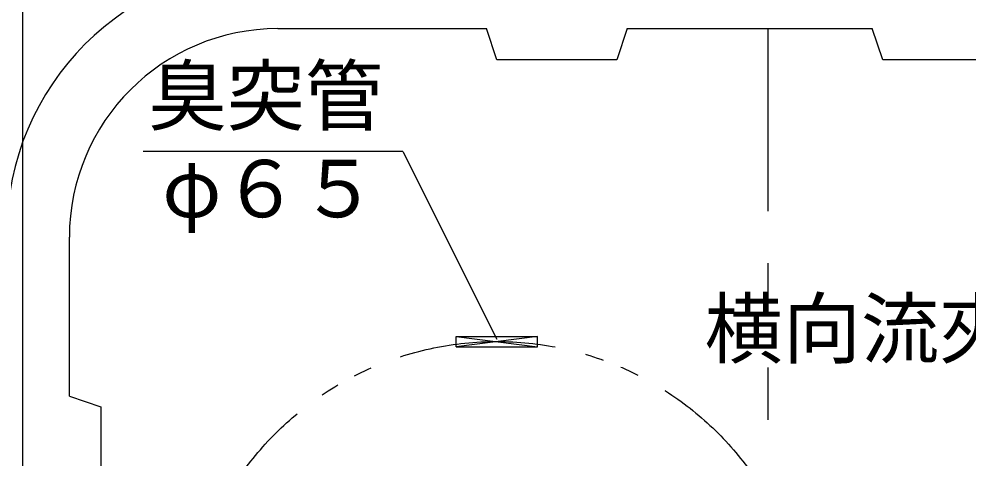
# Model space of a CAD drawing. Units: millimetres, scale not verified. Extents: x -9364 to 7955, y -6535 to 5543.
# Drawn here: x -6088 to -5177, y 663 to 1085 of the extents above; entities that cross this region are included whole.
import ezdxf
from ezdxf.enums import TextEntityAlignment as Align

# ---------------------------------------------------------------- set-up
doc = ezdxf.new("R2010")
doc.units = ezdxf.units.MM
doc.header["$LTSCALE"] = 30
doc.linetypes.add('DOUBLE_CHAIN1', pattern=[8.8, 5, -1, 0.6, -0.6, 0.6, -1])
doc.layers.add('0-2_SEISAKU', color=3, linetype='Continuous', lineweight=25)
doc.layers.add('0-4_W-PIPE', color=2, linetype='Continuous', lineweight=25)
doc.styles.add('MS Gothic', font='')
doc.styles.get('MS Gothic').set_extended_font_data('MS Gothic')

msp = doc.modelspace()

# ---------------------------------------------------------------- linework, layer by layer
at = {"layer": '0-2_SEISAKU'}
for p, q in [((-5840.11, 1075.52), (-5640.11, 1075.52)), ((-5630.11, 1045.52), (-5640.11, 1075.52)), ((-5505.11, 1075.52), (-5515.11, 1045.52)), ((-5505.11, 1075.52), (-5270.11, 1075.52)), ((-5370.11, 1075.52), (-5370.11, 900.52)), ((-5260.11, 1045.52), (-5270.11, 1075.52)), ((-5515.11, 1045.52), (-5630.11, 1045.52)), ((-5145.11, 1045.52), (-5260.11, 1045.52)), ((-6040.11, 723.02), (-6040.11, 875.52)), ((-5370.11, 850.52), (-5370.11, 800.52)), ((-5669.11, 780.52), (-5591.11, 770.52)), ((-5591.11, 780.52), (-5669.11, 770.52)), ((-5669.11, 770.52), (-5591.11, 770.52)), ((-5370.11, 750.52), (-5370.11, 700.52)), ((-6040.11, 723.02), (-6010, 713.02)), ((-6010, 713.02), (-6010, 598.02))]:
    msp.add_line(p, q, dxfattribs=at)
at = {"layer": '0-2_SEISAKU', "color": 4}
for q in [(-5969.43, 957.59), (-5630.11, 777.91)]:
    msp.add_line((-5720.34, 957.59), q, dxfattribs=at)
at = {"layer": '0-2_SEISAKU', "linetype": 'DOUBLE_CHAIN1'}
msp.add_line((-5591.11, 770.52), (-5591.11, 780.52), dxfattribs=at)
at = {"layer": '0-2_SEISAKU'}
msp.add_lwpolyline([(-5669.11, 770.52), (-5669.11, 780.52), (-5591.11, 780.52)], dxfattribs=at)
at = {"layer": '0-2_SEISAKU', "linetype": 'DOUBLE_CHAIN1'}
msp.add_circle((-5630.11, 475.52), 300, dxfattribs=at)
at = {"layer": '0-2_SEISAKU'}
for centre, radius in [((-5844.11, 879.52), 256), ((-5840.11, 875.52), 200)]:
    msp.add_arc(centre, radius, 90, 180, dxfattribs=at)
at = {"layer": '0-4_W-PIPE'}
msp.add_lwpolyline([(-6085.11, 1435.52), (-6085.11, -484.48), (-3595.11, -484.48)], dxfattribs=at)

# ---------------------------------------------------------------- texts
at = {"layer": '0-2_SEISAKU', "color": 4, "style": 'MS Gothic'}
for s, p in [('臭突管', (-5964.21, 967.21)), ('φ６５', (-5951.04, 878.18)), ('横向流夾雑物除去槽', (-5430.91, 743.94))]:
    msp.add_text(s, height=54.99, dxfattribs=at).set_placement(p, align=Align.BOTTOM_LEFT)

doc.saveas('drawing.dxf')
